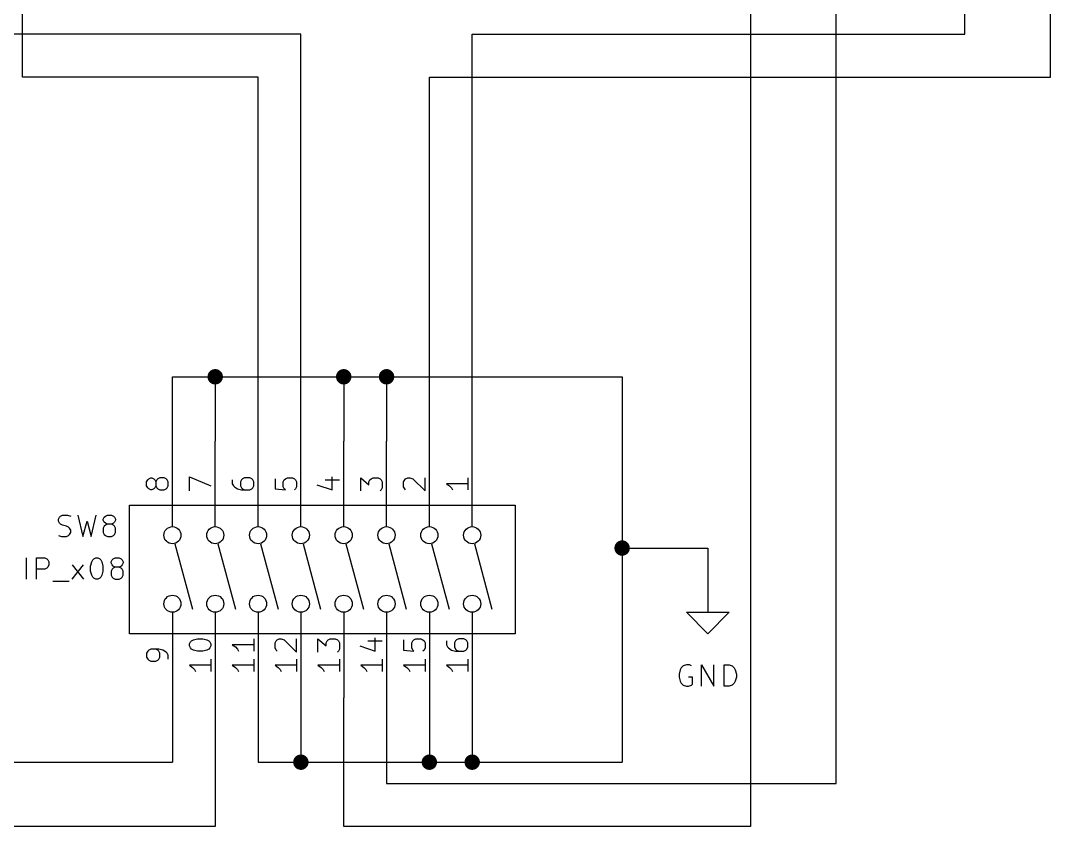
# Model space of a CAD drawing. Extents: x 0.4 to 16.1, y -11.3 to -0.4.
# Drawn here: x 7.896 to 10.3, y -6.2 to -4.318 of the extents above; entities that cross this region are included whole.
import ezdxf

# ---------------------------------------------------------------- set-up
doc = ezdxf.new("R2010")
doc.units = 0
doc.header["$MEASUREMENT"] = 0
for name, color, linetype in [('CYAN2', 4, 'CONTINUOUS'), ('GREEN3', 91, 'CONTINUOUS'), ('LYELLOW', 51, 'CONTINUOUS'), ('RED2', 1, 'CONTINUOUS'), ('RED3', 11, 'CONTINUOUS')]:
    doc.layers.add(name, color=color, linetype=linetype)

msp = doc.modelspace()

# ---------------------------------------------------------------- linework, layer by layer
at = {"layer": 'CYAN2', "linetype": 'CONTINUOUS'}
for p, q in [((7.9839, -5.4823), (7.9863, -5.4776)), ((7.9863, -5.4776), (7.9887, -5.4752)), ((7.9887, -5.4752), (7.9934, -5.4728)), ((7.9934, -5.4728), (8.0053, -5.4728)), ((8.0053, -5.4728), (8.0125, -5.4752)), ((8.0291, -5.4728), (8.041, -5.5228)), ((8.0601, -5.5228), (8.072, -5.4728)), ((8.0887, -5.4823), (8.091, -5.4776)), ((8.091, -5.4776), (8.0934, -5.4752)), ((8.0934, -5.4752), (8.0982, -5.4728)), ((8.0982, -5.4728), (8.1077, -5.4728)), ((8.1077, -5.4728), (8.1125, -5.4752)), ((8.1125, -5.4752), (8.1149, -5.4776)), ((8.1149, -5.4776), (8.1172, -5.4823)), ((7.9839, -5.4871), (7.9839, -5.4823)), ((7.9863, -5.4919), (7.9839, -5.4871)), ((7.9887, -5.4942), (7.9863, -5.4919)), ((7.9934, -5.4966), (7.9887, -5.4942)), ((8.0029, -5.499), (7.9934, -5.4966)), ((8.0077, -5.5014), (8.0029, -5.499)), ((8.0101, -5.5038), (8.0077, -5.5014)), ((8.0125, -5.5085), (8.0101, -5.5038)), ((8.041, -5.5228), (8.0506, -5.4871)), ((8.0506, -5.4871), (8.0601, -5.5228)), ((8.0887, -5.4847), (8.0887, -5.4823)), ((8.091, -5.4895), (8.0887, -5.4847)), ((8.091, -5.499), (8.0887, -5.5038)), ((8.0887, -5.5038), (8.0887, -5.5133)), ((8.0934, -5.4919), (8.091, -5.4895)), ((8.0934, -5.4966), (8.091, -5.499)), ((8.0982, -5.4942), (8.0934, -5.4919)), ((8.0982, -5.4942), (8.0934, -5.4966)), ((8.1077, -5.4942), (8.0982, -5.4942)), ((8.1125, -5.4919), (8.1077, -5.4942)), ((8.1125, -5.4966), (8.1077, -5.4942)), ((8.1149, -5.4895), (8.1125, -5.4919)), ((8.1149, -5.499), (8.1125, -5.4966)), ((8.1172, -5.4847), (8.1149, -5.4895)), ((8.1172, -5.5038), (8.1149, -5.499)), ((8.1172, -5.4823), (8.1172, -5.4847)), ((8.1172, -5.5133), (8.1172, -5.5038)), ((7.9839, -5.5204), (7.991, -5.5228)), ((7.991, -5.5228), (8.0029, -5.5228)), ((8.0029, -5.5228), (8.0077, -5.5204)), ((8.0077, -5.5204), (8.0101, -5.518)), ((8.0101, -5.518), (8.0125, -5.5133)), ((8.0125, -5.5133), (8.0125, -5.5085)), ((8.0887, -5.5133), (8.091, -5.518)), ((8.091, -5.518), (8.0934, -5.5204)), ((8.0934, -5.5204), (8.0982, -5.5228)), ((8.0982, -5.5228), (8.1077, -5.5228)), ((8.1077, -5.5228), (8.1125, -5.5204)), ((8.1125, -5.5204), (8.1149, -5.518)), ((8.1149, -5.518), (8.1172, -5.5133)), ((7.9091, -5.6228), (7.9091, -5.5728)), ((7.9329, -5.6228), (7.9329, -5.5728)), ((7.9329, -5.5728), (7.952, -5.5728)), ((7.952, -5.5728), (7.9568, -5.5752)), ((7.9568, -5.5752), (7.9591, -5.5776)), ((7.9591, -5.5776), (7.9615, -5.5823)), ((8.0615, -5.5823), (8.0639, -5.5776)), ((8.0639, -5.5776), (8.0663, -5.5752)), ((8.0663, -5.5752), (8.071, -5.5728)), ((8.071, -5.5728), (8.0758, -5.5728)), ((8.0758, -5.5728), (8.0806, -5.5752)), ((8.0806, -5.5752), (8.0829, -5.5776)), ((8.0829, -5.5776), (8.0853, -5.5823)), ((8.1068, -5.5823), (8.1091, -5.5776)), ((8.1091, -5.5776), (8.1115, -5.5752)), ((8.1115, -5.5752), (8.1163, -5.5728)), ((8.1163, -5.5728), (8.1258, -5.5728)), ((8.1258, -5.5728), (8.1306, -5.5752)), ((8.1306, -5.5752), (8.1329, -5.5776)), ((8.1329, -5.5776), (8.1353, -5.5823)), ((7.952, -5.599), (7.9329, -5.599)), ((7.9568, -5.5966), (7.952, -5.599)), ((7.9591, -5.5942), (7.9568, -5.5966)), ((7.9615, -5.5895), (7.9591, -5.5942)), ((7.9615, -5.5823), (7.9615, -5.5895)), ((8.0163, -5.6228), (8.0425, -5.5895)), ((8.0163, -5.5895), (8.0425, -5.6228)), ((8.0591, -5.5919), (8.0615, -5.5823)), ((8.0591, -5.6038), (8.0591, -5.5919)), ((8.0853, -5.5823), (8.0877, -5.5919)), ((8.0877, -5.5919), (8.0877, -5.6038)), ((8.1068, -5.5847), (8.1068, -5.5823)), ((8.1091, -5.5895), (8.1068, -5.5847)), ((8.1091, -5.599), (8.1068, -5.6038)), ((8.1115, -5.5919), (8.1091, -5.5895)), ((8.1115, -5.5966), (8.1091, -5.599)), ((8.1163, -5.5942), (8.1115, -5.5919)), ((8.1163, -5.5942), (8.1115, -5.5966)), ((8.1258, -5.5942), (8.1163, -5.5942)), ((8.1306, -5.5919), (8.1258, -5.5942)), ((8.1306, -5.5966), (8.1258, -5.5942)), ((8.1329, -5.5895), (8.1306, -5.5919)), ((8.1329, -5.599), (8.1306, -5.5966)), ((8.1353, -5.5847), (8.1329, -5.5895)), ((8.1353, -5.6038), (8.1329, -5.599)), ((8.1353, -5.5823), (8.1353, -5.5847)), ((8.0615, -5.6133), (8.0591, -5.6038)), ((8.0639, -5.618), (8.0615, -5.6133)), ((8.0663, -5.6204), (8.0639, -5.618)), ((8.071, -5.6228), (8.0663, -5.6204)), ((8.0758, -5.6228), (8.071, -5.6228)), ((8.0806, -5.6204), (8.0758, -5.6228)), ((8.0829, -5.618), (8.0806, -5.6204)), ((8.0853, -5.6133), (8.0829, -5.618)), ((8.0877, -5.6038), (8.0853, -5.6133)), ((8.1068, -5.6038), (8.1068, -5.6133)), ((8.1068, -5.6133), (8.1091, -5.618)), ((8.1091, -5.618), (8.1115, -5.6204)), ((8.1115, -5.6204), (8.1163, -5.6228)), ((8.1163, -5.6228), (8.1258, -5.6228)), ((8.1258, -5.6228), (8.1306, -5.6204)), ((8.1306, -5.6204), (8.1329, -5.618)), ((8.1329, -5.618), (8.1353, -5.6133)), ((8.1353, -5.6133), (8.1353, -5.6038)), ((7.971, -5.6276), (8.0091, -5.6276)), ((9.4357, -5.8347), (9.4333, -5.8442)), ((9.4381, -5.8299), (9.4357, -5.8347)), ((9.4429, -5.8252), (9.4381, -5.8299)), ((9.45, -5.8228), (9.4429, -5.8252)), ((9.4571, -5.8228), (9.45, -5.8228)), ((9.4619, -5.8252), (9.4571, -5.8228)), ((9.4857, -5.8728), (9.4857, -5.8228)), ((9.4857, -5.8228), (9.5143, -5.8728)), ((9.5143, -5.8728), (9.5143, -5.8228)), ((9.5381, -5.8728), (9.5381, -5.8228)), ((9.5381, -5.8228), (9.55, -5.8228)), ((9.55, -5.8228), (9.5571, -5.8252)), ((9.5571, -5.8252), (9.5619, -5.8299)), ((9.5619, -5.8299), (9.5643, -5.8347)), ((9.5643, -5.8347), (9.5667, -5.8442)), ((9.4333, -5.8442), (9.4333, -5.8514)), ((9.4333, -5.8514), (9.4357, -5.8609)), ((9.4357, -5.8609), (9.4381, -5.8657)), ((9.4381, -5.8657), (9.4429, -5.8704)), ((9.4643, -5.8514), (9.4548, -5.8514)), ((9.4643, -5.868), (9.4643, -5.8514)), ((9.5619, -5.8657), (9.5571, -5.8704)), ((9.5643, -5.8609), (9.5619, -5.8657)), ((9.5667, -5.8514), (9.5643, -5.8609)), ((9.5667, -5.8442), (9.5667, -5.8514)), ((9.4429, -5.8704), (9.45, -5.8728)), ((9.45, -5.8728), (9.4548, -5.8728)), ((9.4548, -5.8728), (9.4619, -5.8704)), ((9.4619, -5.8704), (9.4643, -5.868)), ((9.55, -5.8728), (9.5381, -5.8728)), ((9.5571, -5.8704), (9.55, -5.8728))]:
    msp.add_line(p, q, dxfattribs=at)
at = {"layer": 'GREEN3', "linetype": 'CONTINUOUS'}
for p, q in [((7.9, -4.45), (7.9, -3.25)), ((9.6, -3.25), (9.6, -6.2)), ((9.8, -6.1), (9.8, -3.25)), ((10.1, -4.35), (10.1, -3.25)), ((10.3, -4.45), (10.3, -3.25)), ((8.55, -4.35), (7.7, -4.35)), ((8.55, -5.3), (8.55, -4.35)), ((8.95, -4.35), (10.1, -4.35)), ((8.95, -5.3), (8.95, -4.35)), ((8.45, -4.45), (7.9, -4.45)), ((8.45, -5.3), (8.45, -4.45)), ((8.85, -4.45), (10.3, -4.45)), ((8.85, -5.3), (8.85, -4.45)), ((8.25, -5.3), (8.25, -5.15)), ((8.25, -5.15), (8.35, -5.15)), ((8.35, -5.15), (8.35, -5.3)), ((8.35, -5.15), (8.65, -5.15)), ((8.65, -5.15), (8.65, -5.3)), ((8.65, -5.15), (8.75, -5.15)), ((8.75, -5.15), (9.3, -5.15)), ((8.75, -5.15), (8.75, -5.3)), ((9.3, -5.15), (9.3, -5.55)), ((9.3, -5.55), (9.5, -5.55)), ((9.3, -5.55), (9.3, -6.05)), ((9.5, -5.55), (9.5, -5.65)), ((8.25, -5.9), (8.25, -6.05)), ((8.35, -5.9), (8.35, -6.2)), ((8.45, -5.9), (8.45, -6.05)), ((8.55, -5.9), (8.55, -6.05)), ((8.65, -6.2), (8.65, -5.9)), ((8.75, -5.9), (8.75, -6.1)), ((8.85, -5.9), (8.85, -6.05)), ((8.95, -5.9), (8.95, -6.05)), ((7.2, -6.05), (8.25, -6.05)), ((8.45, -6.05), (8.55, -6.05)), ((8.55, -6.05), (8.85, -6.05)), ((8.85, -6.05), (8.95, -6.05)), ((8.95, -6.05), (9.3, -6.05)), ((8.75, -6.1), (9.8, -6.1)), ((8.35, -6.2), (7.4, -6.2)), ((9.6, -6.2), (8.65, -6.2))]:
    msp.add_line(p, q, dxfattribs=at)
at = {"layer": 'GREEN3', "const_width": 0.018}
for points in [[(8.341, -5.15, 1), (8.359, -5.15, 1)], [(8.641, -5.15, 1), (8.659, -5.15, 1)], [(8.741, -5.15, 1), (8.759, -5.15, 1)], [(9.291, -5.55, 1), (9.309, -5.55, 1)], [(8.541, -6.05, 1), (8.559, -6.05, 1)], [(8.841, -6.05, 1), (8.859, -6.05, 1)], [(8.941, -6.05, 1), (8.959, -6.05, 1)]]:
    msp.add_lwpolyline(points, format="xyb", close=True, dxfattribs=at)
at = {"layer": 'LYELLOW', "linetype": 'CONTINUOUS'}
for p, q in [((8.15, -5.75), (8.15, -5.45)), ((8.15, -5.45), (9.05, -5.45)), ((9.05, -5.45), (9.05, -5.75)), ((9.05, -5.75), (8.15, -5.75))]:
    msp.add_line(p, q, dxfattribs=at)
at = {"layer": 'RED2', "linetype": 'CONTINUOUS'}
for p, q in [((8.25, -5.5), (8.25, -5.3)), ((8.35, -5.5), (8.35, -5.3)), ((8.45, -5.5), (8.45, -5.3)), ((8.55, -5.5), (8.55, -5.3)), ((8.65, -5.5), (8.65, -5.3)), ((8.75, -5.5), (8.75, -5.3)), ((8.85, -5.5), (8.85, -5.3)), ((8.95, -5.5), (8.95, -5.3)), ((8.15, -5.75), (8.15, -5.45)), ((8.15, -5.45), (9.05, -5.45)), ((9.05, -5.45), (9.05, -5.75)), ((8.256, -5.54), (8.297, -5.693)), ((8.356, -5.54), (8.397, -5.693)), ((8.456, -5.54), (8.497, -5.693)), ((8.555, -5.54), (8.596, -5.693)), ((8.655, -5.54), (8.696, -5.693)), ((8.755, -5.54), (8.796, -5.693)), ((8.855, -5.54), (8.896, -5.693)), ((8.955, -5.54), (8.996, -5.693)), ((9.5, -5.65), (9.5, -5.7)), ((8.25, -5.7), (8.25, -5.9)), ((8.35, -5.7), (8.35, -5.9)), ((8.45, -5.7), (8.45, -5.9)), ((8.55, -5.7), (8.55, -5.9)), ((8.65, -5.7), (8.65, -5.9)), ((8.75, -5.7), (8.75, -5.9)), ((8.85, -5.7), (8.85, -5.9)), ((8.95, -5.7), (8.95, -5.9)), ((9.5, -5.75), (9.45, -5.7)), ((9.45, -5.7), (9.5, -5.7)), ((9.5, -5.7), (9.55, -5.7)), ((9.55, -5.7), (9.5, -5.75)), ((9.05, -5.75), (8.15, -5.75))]:
    msp.add_line(p, q, dxfattribs=at)
at = {"layer": 'RED2'}
for centre in [(8.25, -5.52), (8.35, -5.52), (8.45, -5.52), (8.55, -5.52), (8.65, -5.52), (8.75, -5.52), (8.85, -5.52), (8.95, -5.52), (8.25, -5.68), (8.35, -5.68), (8.45, -5.68), (8.55, -5.68), (8.65, -5.68), (8.75, -5.68), (8.85, -5.68), (8.95, -5.68)]:
    msp.add_circle(centre, 0.02, dxfattribs=at)
at = {"layer": 'RED3', "linetype": 'CONTINUOUS'}
for p, q in [((8.1946, -5.3881), (8.1994, -5.3857)), ((8.1994, -5.3857), (8.2018, -5.3857)), ((8.2018, -5.3857), (8.2065, -5.3881)), ((8.2208, -5.3857), (8.2161, -5.3881)), ((8.2304, -5.3857), (8.2208, -5.3857)), ((8.2351, -5.3881), (8.2304, -5.3857)), ((8.2899, -5.4167), (8.2899, -5.3833)), ((8.2899, -5.3833), (8.3399, -5.4048)), ((8.4184, -5.3857), (8.4137, -5.3881)), ((8.4304, -5.3857), (8.4184, -5.3857)), ((8.4351, -5.3881), (8.4304, -5.3857)), ((8.5137, -5.3881), (8.5184, -5.3857)), ((8.5184, -5.3857), (8.5304, -5.3857)), ((8.5304, -5.3857), (8.5351, -5.3881)), ((8.6232, -5.4143), (8.6232, -5.3833)), ((8.6899, -5.4167), (8.6899, -5.3857)), ((8.6899, -5.3857), (8.7089, -5.4024)), ((8.7137, -5.3881), (8.7184, -5.3857)), ((8.7184, -5.3857), (8.7304, -5.3857)), ((8.7304, -5.3857), (8.7351, -5.3881)), ((8.7946, -5.3881), (8.7994, -5.3857)), ((8.7994, -5.3857), (8.8042, -5.3857)), ((8.8042, -5.3857), (8.8113, -5.3881)), ((8.8399, -5.4167), (8.8399, -5.3857)), ((8.9399, -5.3857), (8.9399, -5.4143)), ((8.1899, -5.3952), (8.1923, -5.3905)), ((8.1899, -5.4048), (8.1899, -5.3952)), ((8.1923, -5.4095), (8.1899, -5.4048)), ((8.1923, -5.3905), (8.1946, -5.3881)), ((8.1946, -5.4119), (8.1923, -5.4095)), ((8.2065, -5.3881), (8.2089, -5.3905)), ((8.2089, -5.4095), (8.2065, -5.4119)), ((8.2089, -5.3905), (8.2113, -5.3952)), ((8.2113, -5.4048), (8.2089, -5.4095)), ((8.2137, -5.3905), (8.2113, -5.3952)), ((8.2113, -5.3952), (8.2113, -5.4048)), ((8.2113, -5.4048), (8.2137, -5.4095)), ((8.2161, -5.3881), (8.2137, -5.3905)), ((8.2137, -5.4095), (8.2161, -5.4119)), ((8.2375, -5.3905), (8.2351, -5.3881)), ((8.2351, -5.4119), (8.2375, -5.4095)), ((8.2399, -5.3952), (8.2375, -5.3905)), ((8.2375, -5.4095), (8.2399, -5.4048)), ((8.2399, -5.4048), (8.2399, -5.3952)), ((8.3899, -5.3905), (8.3899, -5.4)), ((8.3899, -5.4), (8.3923, -5.4048)), ((8.3923, -5.4048), (8.3946, -5.4071)), ((8.3946, -5.4071), (8.4018, -5.4119)), ((8.4113, -5.3905), (8.4089, -5.3952)), ((8.4089, -5.3952), (8.4089, -5.4048)), ((8.4089, -5.4048), (8.4113, -5.4095)), ((8.4137, -5.3881), (8.4113, -5.3905)), ((8.4113, -5.4095), (8.4137, -5.4119)), ((8.4375, -5.3905), (8.4351, -5.3881)), ((8.4351, -5.4119), (8.4375, -5.4095)), ((8.4399, -5.3952), (8.4375, -5.3905)), ((8.4375, -5.4095), (8.4399, -5.4048)), ((8.4399, -5.4048), (8.4399, -5.3952)), ((8.4899, -5.3881), (8.4899, -5.4119)), ((8.5089, -5.3952), (8.5113, -5.3905)), ((8.5089, -5.4071), (8.5089, -5.3952)), ((8.5113, -5.4119), (8.5089, -5.4071)), ((8.5113, -5.3905), (8.5137, -5.3881)), ((8.5351, -5.3881), (8.5375, -5.3905)), ((8.5375, -5.3905), (8.5399, -5.3952)), ((8.5399, -5.4071), (8.5375, -5.4119)), ((8.5399, -5.3952), (8.5399, -5.4071)), ((8.5875, -5.4024), (8.6232, -5.4143)), ((8.6065, -5.3905), (8.6399, -5.3905)), ((8.7089, -5.3952), (8.7113, -5.3905)), ((8.7089, -5.4024), (8.7089, -5.3952)), ((8.7113, -5.3905), (8.7137, -5.3881)), ((8.7351, -5.3881), (8.7375, -5.3905)), ((8.7375, -5.3905), (8.7399, -5.3952)), ((8.7399, -5.4095), (8.7375, -5.4143)), ((8.7399, -5.3952), (8.7399, -5.4095)), ((8.7899, -5.3952), (8.7923, -5.3905)), ((8.7899, -5.4071), (8.7899, -5.3952)), ((8.7923, -5.4119), (8.7899, -5.4071)), ((8.7923, -5.3905), (8.7946, -5.3881)), ((8.8113, -5.3881), (8.8399, -5.4167)), ((8.9399, -5.4), (8.8899, -5.4)), ((8.8899, -5.4), (8.897, -5.4048)), ((8.897, -5.4048), (8.9018, -5.4095)), ((8.9018, -5.4095), (8.9042, -5.4143)), ((8.1994, -5.4143), (8.1946, -5.4119)), ((8.2018, -5.4143), (8.1994, -5.4143)), ((8.2065, -5.4119), (8.2018, -5.4143)), ((8.2161, -5.4119), (8.2208, -5.4143)), ((8.2208, -5.4143), (8.2304, -5.4143)), ((8.2304, -5.4143), (8.2351, -5.4119)), ((8.4018, -5.4119), (8.4113, -5.4143)), ((8.4113, -5.4143), (8.4304, -5.4143)), ((8.4137, -5.4119), (8.4184, -5.4143)), ((8.4304, -5.4143), (8.4351, -5.4119)), ((8.4899, -5.4119), (8.5137, -5.4143)), ((8.5137, -5.4143), (8.5113, -5.4119)), ((8.5375, -5.4119), (8.5351, -5.4143)), ((8.7375, -5.4143), (8.7351, -5.4167)), ((8.7946, -5.4143), (8.7923, -5.4119)), ((8.2899, -5.7738), (8.2923, -5.769)), ((8.2923, -5.769), (8.2946, -5.7667)), ((8.2946, -5.7667), (8.2994, -5.7643)), ((8.2994, -5.7643), (8.3089, -5.7619)), ((8.3089, -5.7619), (8.3208, -5.7619)), ((8.3208, -5.7619), (8.3304, -5.7643)), ((8.3304, -5.7643), (8.3351, -5.7667)), ((8.3351, -5.7667), (8.3375, -5.769)), ((8.3375, -5.769), (8.3399, -5.7738)), ((8.4399, -5.7619), (8.4399, -5.7905)), ((8.4899, -5.7714), (8.4923, -5.7667)), ((8.4923, -5.7667), (8.4946, -5.7643)), ((8.4946, -5.7643), (8.4994, -5.7619)), ((8.4994, -5.7619), (8.5042, -5.7619)), ((8.5042, -5.7619), (8.5113, -5.7643)), ((8.5113, -5.7643), (8.5399, -5.7929)), ((8.5399, -5.7929), (8.5399, -5.7619)), ((8.5899, -5.7929), (8.5899, -5.7619)), ((8.5899, -5.7619), (8.6089, -5.7786)), ((8.6089, -5.7714), (8.6113, -5.7667)), ((8.6113, -5.7667), (8.6137, -5.7643)), ((8.6137, -5.7643), (8.6184, -5.7619)), ((8.6184, -5.7619), (8.6304, -5.7619)), ((8.6304, -5.7619), (8.6351, -5.7643)), ((8.6351, -5.7643), (8.6375, -5.7667)), ((8.6375, -5.7667), (8.6399, -5.7714)), ((8.7065, -5.7667), (8.7399, -5.7667)), ((8.7232, -5.7905), (8.7232, -5.7595)), ((8.7899, -5.7643), (8.7899, -5.7881)), ((8.8089, -5.7714), (8.8113, -5.7667)), ((8.8113, -5.7667), (8.8137, -5.7643)), ((8.8137, -5.7643), (8.8184, -5.7619)), ((8.8184, -5.7619), (8.8304, -5.7619)), ((8.8304, -5.7619), (8.8351, -5.7643)), ((8.8351, -5.7643), (8.8375, -5.7667)), ((8.8375, -5.7667), (8.8399, -5.7714)), ((8.8899, -5.7667), (8.8899, -5.7762)), ((8.9113, -5.7667), (8.9089, -5.7714)), ((8.9137, -5.7643), (8.9113, -5.7667)), ((8.9184, -5.7619), (8.9137, -5.7643)), ((8.9304, -5.7619), (8.9184, -5.7619)), ((8.9351, -5.7643), (8.9304, -5.7619)), ((8.9375, -5.7667), (8.9351, -5.7643)), ((8.9399, -5.7714), (8.9375, -5.7667)), ((8.1923, -5.7905), (8.1899, -5.7952)), ((8.1946, -5.7881), (8.1923, -5.7905)), ((8.1994, -5.7857), (8.1946, -5.7881)), ((8.2184, -5.7857), (8.1994, -5.7857)), ((8.2161, -5.7881), (8.2113, -5.7857)), ((8.2184, -5.7905), (8.2161, -5.7881)), ((8.228, -5.7881), (8.2184, -5.7857)), ((8.2208, -5.7952), (8.2184, -5.7905)), ((8.2351, -5.7929), (8.228, -5.7881)), ((8.2375, -5.7952), (8.2351, -5.7929)), ((8.2899, -5.7786), (8.2899, -5.7738)), ((8.2923, -5.7833), (8.2899, -5.7786)), ((8.2946, -5.7857), (8.2923, -5.7833)), ((8.2994, -5.7881), (8.2946, -5.7857)), ((8.3089, -5.7905), (8.2994, -5.7881)), ((8.3208, -5.7905), (8.3089, -5.7905)), ((8.3304, -5.7881), (8.3208, -5.7905)), ((8.3351, -5.7857), (8.3304, -5.7881)), ((8.3375, -5.7833), (8.3351, -5.7857)), ((8.3399, -5.7786), (8.3375, -5.7833)), ((8.3399, -5.7738), (8.3399, -5.7786)), ((8.4399, -5.7762), (8.3899, -5.7762)), ((8.3899, -5.7762), (8.397, -5.7809)), ((8.397, -5.7809), (8.4018, -5.7857)), ((8.4018, -5.7857), (8.4042, -5.7905)), ((8.4899, -5.7833), (8.4899, -5.7714)), ((8.4923, -5.7881), (8.4899, -5.7833)), ((8.4946, -5.7905), (8.4923, -5.7881)), ((8.6089, -5.7786), (8.6089, -5.7714)), ((8.6375, -5.7905), (8.6351, -5.7929)), ((8.6399, -5.7857), (8.6375, -5.7905)), ((8.6399, -5.7714), (8.6399, -5.7857)), ((8.6875, -5.7786), (8.7232, -5.7905)), ((8.7899, -5.7881), (8.8137, -5.7905)), ((8.8089, -5.7833), (8.8089, -5.7714)), ((8.8113, -5.7881), (8.8089, -5.7833)), ((8.8137, -5.7905), (8.8113, -5.7881)), ((8.8375, -5.7881), (8.8351, -5.7905)), ((8.8399, -5.7833), (8.8375, -5.7881)), ((8.8399, -5.7714), (8.8399, -5.7833)), ((8.8899, -5.7762), (8.8923, -5.7809)), ((8.8923, -5.7809), (8.8946, -5.7833)), ((8.8946, -5.7833), (8.9018, -5.7881)), ((8.9018, -5.7881), (8.9113, -5.7905)), ((8.9089, -5.7714), (8.9089, -5.7809)), ((8.9089, -5.7809), (8.9113, -5.7857)), ((8.9113, -5.7857), (8.9137, -5.7881)), ((8.9113, -5.7905), (8.9304, -5.7905)), ((8.9137, -5.7881), (8.9184, -5.7905)), ((8.9304, -5.7905), (8.9351, -5.7881)), ((8.9351, -5.7881), (8.9375, -5.7857)), ((8.9375, -5.7857), (8.9399, -5.7809)), ((8.9399, -5.7809), (8.9399, -5.7714)), ((8.1899, -5.7952), (8.1899, -5.8048)), ((8.1899, -5.8048), (8.1923, -5.8095)), ((8.1923, -5.8095), (8.1946, -5.8119)), ((8.1946, -5.8119), (8.1994, -5.8143)), ((8.1994, -5.8143), (8.2113, -5.8143)), ((8.2113, -5.8143), (8.2161, -5.8119)), ((8.2161, -5.8119), (8.2184, -5.8095)), ((8.2184, -5.8095), (8.2208, -5.8048)), ((8.2208, -5.8048), (8.2208, -5.7952)), ((8.2399, -5.8), (8.2375, -5.7952)), ((8.2399, -5.8095), (8.2399, -5.8)), ((8.3399, -5.8095), (8.3399, -5.8381)), ((8.4399, -5.8095), (8.4399, -5.8381)), ((8.5399, -5.8095), (8.5399, -5.8381)), ((8.6399, -5.8095), (8.6399, -5.8381)), ((8.7399, -5.8095), (8.7399, -5.8381)), ((8.8399, -5.8095), (8.8399, -5.8381)), ((8.9399, -5.8095), (8.9399, -5.8381)), ((8.3399, -5.8238), (8.2899, -5.8238)), ((8.2899, -5.8238), (8.297, -5.8286)), ((8.297, -5.8286), (8.3018, -5.8333)), ((8.3018, -5.8333), (8.3042, -5.8381)), ((8.4399, -5.8238), (8.3899, -5.8238)), ((8.3899, -5.8238), (8.397, -5.8286)), ((8.397, -5.8286), (8.4018, -5.8333)), ((8.4018, -5.8333), (8.4042, -5.8381)), ((8.5399, -5.8238), (8.4899, -5.8238)), ((8.4899, -5.8238), (8.497, -5.8286)), ((8.497, -5.8286), (8.5018, -5.8333)), ((8.5018, -5.8333), (8.5042, -5.8381)), ((8.6399, -5.8238), (8.5899, -5.8238)), ((8.5899, -5.8238), (8.597, -5.8286)), ((8.597, -5.8286), (8.6018, -5.8333)), ((8.6018, -5.8333), (8.6042, -5.8381)), ((8.7399, -5.8238), (8.6899, -5.8238)), ((8.6899, -5.8238), (8.697, -5.8286)), ((8.697, -5.8286), (8.7018, -5.8333)), ((8.7018, -5.8333), (8.7042, -5.8381)), ((8.8399, -5.8238), (8.7899, -5.8238)), ((8.7899, -5.8238), (8.797, -5.8286)), ((8.797, -5.8286), (8.8018, -5.8333)), ((8.8018, -5.8333), (8.8042, -5.8381)), ((8.9399, -5.8238), (8.8899, -5.8238)), ((8.8899, -5.8238), (8.897, -5.8286)), ((8.897, -5.8286), (8.9018, -5.8333)), ((8.9018, -5.8333), (8.9042, -5.8381))]:
    msp.add_line(p, q, dxfattribs=at)

doc.saveas('drawing.dxf')
